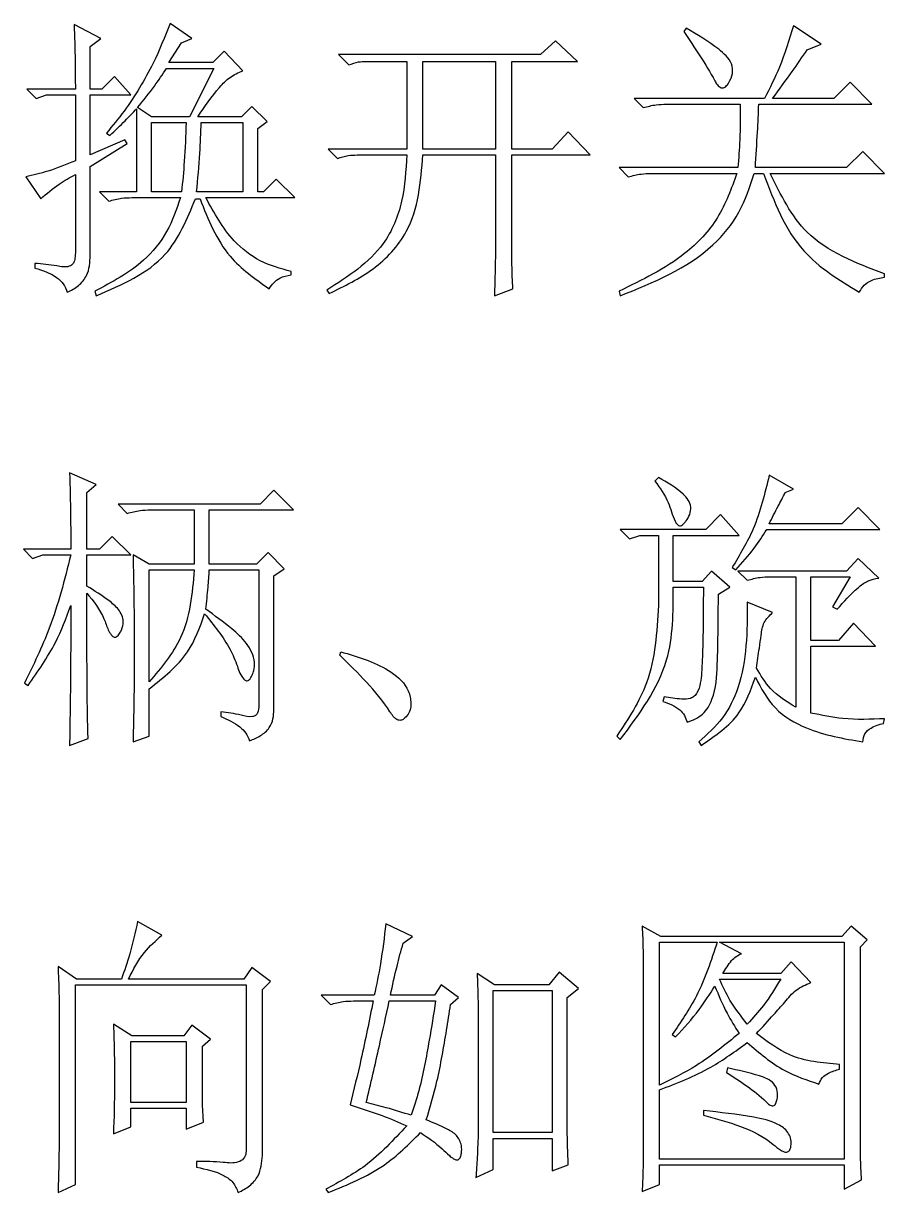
# Model space of a CAD drawing. Extents: x -61205 to 26665, y -81742 to 98141.
# Drawn here: x -37191.33 to -37182.05, y 14438.93 to 14451.54 of the extents above; entities that cross this region are included whole.
import ezdxf

# ---------------------------------------------------------------- set-up
doc = ezdxf.new("R2010")
doc.units = 0
doc.header["$LTSCALE"] = 1000
doc.header["$MEASUREMENT"] = 0
doc.layers.add('01', color=7, linetype='CONTINUOUS')

msp = doc.modelspace()

# ---------------------------------------------------------------- linework, layer by layer
at = {"layer": '01'}
for p, q in [((-37190.499, 14451.374), (-37190.785, 14451.524)), ((-37189.516, 14451.374), (-37189.752, 14451.536)), ((-37184.192, 14451.486), (-37184.217, 14451.449)), ((-37182.736, 14451.312), (-37183.035, 14451.511)), ((-37190.611, 14451.287), (-37190.499, 14451.374)), ((-37190.611, 14450.827), (-37190.611, 14451.287)), ((-37189.765, 14451.113), (-37189.628, 14451.325)), ((-37189.628, 14451.325), (-37189.516, 14451.374)), ((-37185.597, 14451.349), (-37185.759, 14451.2)), ((-37185.361, 14451.126), (-37185.597, 14451.349)), ((-37182.886, 14451.25), (-37182.736, 14451.312)), ((-37189.168, 14451.237), (-37189.292, 14451.113)), ((-37188.969, 14451.026), (-37189.168, 14451.237)), ((-37185.759, 14451.2), (-37187.936, 14451.2)), ((-37187.936, 14451.2), (-37187.824, 14451.088)), ((-37189.79, 14451.051), (-37189.28, 14451.051)), ((-37189.292, 14451.113), (-37189.765, 14451.113)), ((-37189.28, 14451.051), (-37189.541, 14450.528)), ((-37187.638, 14451.126), (-37187.202, 14451.126)), ((-37187.202, 14451.126), (-37187.202, 14450.18)), ((-37187.028, 14451.126), (-37186.244, 14451.126)), ((-37187.028, 14450.18), (-37187.028, 14451.126)), ((-37186.244, 14451.126), (-37186.244, 14450.18)), ((-37186.07, 14450.18), (-37186.07, 14451.126)), ((-37186.07, 14451.126), (-37185.361, 14451.126)), ((-37190.349, 14450.964), (-37190.486, 14450.827)), ((-37190.175, 14450.765), (-37190.349, 14450.964)), ((-37182.425, 14450.902), (-37182.599, 14450.727)), ((-37182.189, 14450.665), (-37182.425, 14450.902)), ((-37190.772, 14450.827), (-37191.295, 14450.827)), ((-37191.295, 14450.827), (-37191.195, 14450.727)), ((-37191.195, 14450.727), (-37191.083, 14450.765)), ((-37191.083, 14450.765), (-37190.772, 14450.765)), ((-37190.772, 14450.765), (-37190.772, 14450.056)), ((-37190.486, 14450.827), (-37190.611, 14450.827)), ((-37190.611, 14450.765), (-37190.175, 14450.765)), ((-37190.611, 14450.118), (-37190.611, 14450.765)), ((-37188.869, 14450.64), (-37188.981, 14450.528)), ((-37188.707, 14450.479), (-37188.869, 14450.64)), ((-37183.346, 14450.727), (-37184.752, 14450.727)), ((-37184.752, 14450.727), (-37184.652, 14450.628)), ((-37184.403, 14450.665), (-37183.607, 14450.665)), ((-37183.408, 14450.665), (-37182.189, 14450.665)), ((-37182.599, 14450.727), (-37183.259, 14450.727)), ((-37190.113, 14450.615), (-37190.113, 14449.72)), ((-37189.951, 14450.528), (-37190.101, 14450.628)), ((-37189.541, 14450.528), (-37189.951, 14450.528)), ((-37188.981, 14450.528), (-37189.454, 14450.528)), ((-37189.951, 14450.466), (-37189.578, 14450.466)), ((-37189.951, 14449.72), (-37189.951, 14450.466)), ((-37189.417, 14450.466), (-37188.969, 14450.466)), ((-37188.969, 14450.466), (-37188.969, 14449.72)), ((-37188.807, 14450.404), (-37188.707, 14450.479)), ((-37188.807, 14449.72), (-37188.807, 14450.404)), ((-37190.238, 14450.28), (-37190.611, 14450.118)), ((-37190.437, 14450.354), (-37190.399, 14450.329)), ((-37190.213, 14450.242), (-37190.238, 14450.28)), ((-37185.461, 14450.367), (-37185.635, 14450.18)), ((-37185.224, 14450.118), (-37185.461, 14450.367)), ((-37190.611, 14449.993), (-37190.213, 14450.242)), ((-37187.202, 14450.18), (-37188.048, 14450.18)), ((-37188.048, 14450.18), (-37187.949, 14450.081)), ((-37186.244, 14450.18), (-37187.028, 14450.18)), ((-37185.635, 14450.18), (-37186.07, 14450.18)), ((-37182.288, 14450.155), (-37182.463, 14449.981)), ((-37182.052, 14449.919), (-37182.288, 14450.155)), ((-37187.737, 14450.118), (-37187.202, 14450.118)), ((-37187.028, 14450.118), (-37186.244, 14450.118)), ((-37186.244, 14450.118), (-37186.244, 14449.235)), ((-37186.07, 14450.118), (-37185.224, 14450.118)), ((-37186.07, 14449.135), (-37186.07, 14450.118)), ((-37191.307, 14449.882), (-37191.146, 14449.645)), ((-37190.772, 14449.906), (-37190.772, 14449.06)), ((-37190.611, 14449.036), (-37190.611, 14449.993)), ((-37183.632, 14449.981), (-37184.913, 14449.981)), ((-37184.913, 14449.981), (-37184.814, 14449.882)), ((-37184.565, 14449.919), (-37183.644, 14449.919)), ((-37183.458, 14449.919), (-37183.358, 14449.919)), ((-37182.463, 14449.981), (-37183.445, 14449.981)), ((-37183.284, 14449.919), (-37182.052, 14449.919)), ((-37188.608, 14449.857), (-37188.745, 14449.72)), ((-37188.409, 14449.658), (-37188.608, 14449.857)), ((-37190.113, 14449.72), (-37190.511, 14449.72)), ((-37190.511, 14449.72), (-37190.412, 14449.62)), ((-37190.163, 14449.658), (-37189.64, 14449.658)), ((-37189.628, 14449.72), (-37189.951, 14449.72)), ((-37189.479, 14449.645), (-37189.429, 14449.645)), ((-37188.969, 14449.72), (-37189.466, 14449.72)), ((-37189.367, 14449.658), (-37188.409, 14449.658)), ((-37188.745, 14449.72), (-37188.807, 14449.72)), ((-37191.208, 14448.949), (-37191.208, 14448.899)), ((-37188.446, 14448.824), (-37188.446, 14448.861)), ((-37182.052, 14448.799), (-37182.052, 14448.837)), ((-37190.561, 14448.65), (-37190.549, 14448.6)), ((-37188.061, 14448.662), (-37188.036, 14448.625)), ((-37186.257, 14448.6), (-37186.058, 14448.675)), ((-37184.913, 14448.65), (-37184.901, 14448.6)), ((-37190.549, 14446.566), (-37190.835, 14446.69)), ((-37184.49, 14446.64), (-37184.528, 14446.603)), ((-37183.035, 14446.516), (-37183.296, 14446.665)), ((-37190.648, 14446.479), (-37190.549, 14446.566)), ((-37190.648, 14445.869), (-37190.648, 14446.479)), ((-37188.633, 14446.504), (-37188.782, 14446.354)), ((-37188.421, 14446.292), (-37188.633, 14446.504)), ((-37183.122, 14446.479), (-37183.035, 14446.516)), ((-37188.782, 14446.354), (-37190.312, 14446.354)), ((-37190.312, 14446.354), (-37190.213, 14446.255)), ((-37189.964, 14446.292), (-37189.491, 14446.292)), ((-37189.491, 14446.292), (-37189.491, 14445.707)), ((-37189.329, 14445.707), (-37189.329, 14446.292)), ((-37189.329, 14446.292), (-37188.421, 14446.292)), ((-37183.819, 14446.242), (-37183.98, 14446.081)), ((-37183.62, 14446.018), (-37183.819, 14446.242)), ((-37182.338, 14446.317), (-37182.512, 14446.143)), ((-37182.102, 14446.081), (-37182.338, 14446.317)), ((-37182.512, 14446.143), (-37183.296, 14446.143)), ((-37190.374, 14446.006), (-37190.511, 14445.869)), ((-37190.175, 14445.807), (-37190.374, 14446.006)), ((-37183.98, 14446.081), (-37184.901, 14446.081)), ((-37184.901, 14446.081), (-37184.801, 14445.981)), ((-37184.801, 14445.981), (-37184.689, 14446.018)), ((-37184.689, 14446.018), (-37184.49, 14446.018)), ((-37184.49, 14446.018), (-37184.49, 14445.26)), ((-37184.329, 14445.521), (-37184.329, 14446.018)), ((-37184.329, 14446.018), (-37183.62, 14446.018)), ((-37183.321, 14446.081), (-37182.102, 14446.081)), ((-37190.822, 14445.869), (-37191.332, 14445.869)), ((-37191.332, 14445.869), (-37191.233, 14445.77)), ((-37190.511, 14445.869), (-37190.648, 14445.869)), ((-37191.233, 14445.77), (-37191.121, 14445.807)), ((-37191.121, 14445.807), (-37190.822, 14445.807)), ((-37190.648, 14445.471), (-37190.648, 14445.807)), ((-37190.648, 14445.807), (-37190.175, 14445.807)), ((-37189.976, 14445.707), (-37190.15, 14445.807)), ((-37188.695, 14445.832), (-37188.819, 14445.707)), ((-37188.521, 14445.658), (-37188.695, 14445.832)), ((-37182.338, 14445.77), (-37182.463, 14445.633)), ((-37182.114, 14445.558), (-37182.338, 14445.77)), ((-37189.491, 14445.707), (-37189.976, 14445.707)), ((-37189.976, 14444.439), (-37189.976, 14445.645)), ((-37189.976, 14445.645), (-37189.491, 14445.645)), ((-37188.819, 14445.707), (-37189.329, 14445.707)), ((-37189.329, 14445.645), (-37188.795, 14445.645)), ((-37188.795, 14445.645), (-37188.795, 14444.19)), ((-37188.633, 14445.583), (-37188.521, 14445.658)), ((-37183.918, 14445.633), (-37184.018, 14445.521)), ((-37183.719, 14445.459), (-37183.918, 14445.633)), ((-37183.694, 14445.67), (-37183.657, 14445.645)), ((-37183.632, 14445.633), (-37183.532, 14445.533)), ((-37182.463, 14445.633), (-37183.632, 14445.633)), ((-37188.633, 14444.14), (-37188.633, 14445.583)), ((-37184.018, 14445.521), (-37184.329, 14445.521)), ((-37183.284, 14445.571), (-37183.01, 14445.571)), ((-37183.01, 14445.571), (-37183.01, 14444.165)), ((-37182.848, 14444.886), (-37182.848, 14445.571)), ((-37182.848, 14445.571), (-37182.425, 14445.571)), ((-37182.425, 14445.571), (-37182.612, 14445.247)), ((-37184.329, 14445.459), (-37184.005, 14445.459)), ((-37183.843, 14445.384), (-37183.719, 14445.459)), ((-37183.259, 14445.185), (-37183.532, 14445.297)), ((-37182.612, 14445.247), (-37182.562, 14445.222)), ((-37182.388, 14445.073), (-37182.55, 14444.886)), ((-37182.152, 14444.824), (-37182.388, 14445.073)), ((-37182.55, 14444.886), (-37182.848, 14444.886)), ((-37187.924, 14444.725), (-37187.911, 14444.762)), ((-37182.848, 14444.103), (-37182.848, 14444.824)), ((-37182.848, 14444.824), (-37182.152, 14444.824)), ((-37191.32, 14444.426), (-37191.282, 14444.401)), ((-37189.976, 14443.854), (-37189.976, 14444.364)), ((-37184.428, 14444.277), (-37184.441, 14444.227)), ((-37189.205, 14444.115), (-37189.205, 14444.065)), ((-37182.065, 14443.991), (-37182.052, 14444.041)), ((-37190.835, 14443.754), (-37190.636, 14443.829)), ((-37190.15, 14443.792), (-37189.976, 14443.854)), ((-37184.938, 14443.854), (-37184.901, 14443.817)), ((-37184.055, 14443.792), (-37184.03, 14443.754)), ((-37189.839, 14441.708), (-37190.101, 14441.857)), ((-37187.14, 14441.695), (-37187.426, 14441.832)), ((-37187.24, 14441.621), (-37187.14, 14441.695)), ((-37184.465, 14441.695), (-37184.664, 14441.807)), ((-37182.512, 14441.695), (-37184.465, 14441.695)), ((-37182.413, 14441.807), (-37182.512, 14441.695)), ((-37182.239, 14441.658), (-37182.413, 14441.807)), ((-37184.478, 14441.633), (-37183.856, 14441.633)), ((-37184.478, 14440.09), (-37184.478, 14441.633)), ((-37183.831, 14441.633), (-37182.487, 14441.633)), ((-37183.595, 14441.509), (-37183.831, 14441.633)), ((-37182.487, 14441.633), (-37182.487, 14439.294)), ((-37182.313, 14441.583), (-37182.239, 14441.658)), ((-37182.313, 14439.518), (-37182.313, 14441.583)), ((-37190.76, 14441.235), (-37190.959, 14441.372)), ((-37188.869, 14441.359), (-37188.956, 14441.235)), ((-37188.67, 14441.21), (-37188.869, 14441.359)), ((-37185.56, 14441.31), (-37185.672, 14441.173)), ((-37185.349, 14441.135), (-37185.56, 14441.31)), ((-37184.652, 14441.334), (-37184.652, 14439.456)), ((-37183.06, 14441.422), (-37183.172, 14441.297)), ((-37182.848, 14441.198), (-37183.06, 14441.422)), ((-37190.275, 14441.235), (-37190.76, 14441.235)), ((-37188.956, 14441.235), (-37190.2, 14441.235)), ((-37188.757, 14441.123), (-37188.67, 14441.21)), ((-37186.257, 14441.173), (-37186.443, 14441.297)), ((-37183.831, 14441.235), (-37183.172, 14441.235)), ((-37183.172, 14441.297), (-37183.794, 14441.297)), ((-37190.772, 14441.173), (-37188.931, 14441.173)), ((-37190.772, 14439.021), (-37190.772, 14441.173)), ((-37188.931, 14441.173), (-37188.931, 14439.431)), ((-37188.757, 14439.332), (-37188.757, 14441.123)), ((-37187.551, 14441.061), (-37188.123, 14441.061)), ((-37188.123, 14441.061), (-37188.023, 14440.961)), ((-37186.904, 14441.061), (-37187.376, 14441.061)), ((-37186.829, 14441.173), (-37186.904, 14441.061)), ((-37186.642, 14441.036), (-37186.829, 14441.173)), ((-37186.269, 14441.111), (-37185.635, 14441.111)), ((-37186.269, 14439.58), (-37186.269, 14441.111)), ((-37185.672, 14441.173), (-37186.257, 14441.173)), ((-37185.635, 14441.111), (-37185.635, 14439.58)), ((-37185.473, 14441.036), (-37185.349, 14441.135)), ((-37187.774, 14440.999), (-37187.563, 14440.999)), ((-37187.389, 14440.999), (-37186.891, 14440.999)), ((-37186.729, 14440.961), (-37186.642, 14441.036)), ((-37185.473, 14439.68), (-37185.473, 14441.036)), ((-37190.947, 14440.849), (-37190.947, 14439.518)), ((-37186.431, 14440.812), (-37186.431, 14439.593)), ((-37190.163, 14440.625), (-37190.362, 14440.75)), ((-37189.516, 14440.737), (-37189.603, 14440.625)), ((-37189.317, 14440.588), (-37189.516, 14440.737)), ((-37190.175, 14440.563), (-37189.578, 14440.563)), ((-37190.175, 14439.904), (-37190.175, 14440.563)), ((-37189.603, 14440.625), (-37190.163, 14440.625)), ((-37189.578, 14440.563), (-37189.578, 14439.904)), ((-37189.404, 14440.513), (-37189.317, 14440.588)), ((-37184.341, 14440.638), (-37184.304, 14440.613)), ((-37189.404, 14439.991), (-37189.404, 14440.513)), ((-37182.537, 14440.265), (-37182.537, 14440.314)), ((-37183.744, 14440.277), (-37183.756, 14440.227)), ((-37184.478, 14439.294), (-37184.478, 14440.041)), ((-37189.578, 14439.904), (-37190.175, 14439.904)), ((-37190.175, 14439.842), (-37189.578, 14439.842)), ((-37190.175, 14439.643), (-37190.175, 14439.842)), ((-37189.578, 14439.842), (-37189.578, 14439.618)), ((-37184.005, 14439.817), (-37184.005, 14439.767)), ((-37189.578, 14439.618), (-37189.392, 14439.692)), ((-37190.362, 14439.568), (-37190.175, 14439.643)), ((-37185.635, 14439.58), (-37186.269, 14439.58)), ((-37186.269, 14439.518), (-37185.635, 14439.518)), ((-37186.269, 14439.182), (-37186.269, 14439.518)), ((-37185.635, 14439.518), (-37185.635, 14439.17)), ((-37182.487, 14439.294), (-37184.478, 14439.294)), ((-37189.466, 14439.269), (-37189.466, 14439.207)), ((-37186.456, 14439.095), (-37186.269, 14439.182)), ((-37185.635, 14439.17), (-37185.461, 14439.232)), ((-37184.478, 14439.021), (-37184.478, 14439.232)), ((-37184.478, 14439.232), (-37182.487, 14439.232)), ((-37182.487, 14439.232), (-37182.487, 14438.971)), ((-37182.487, 14438.971), (-37182.301, 14439.07)), ((-37190.959, 14438.934), (-37190.772, 14439.021)), ((-37188.073, 14438.971), (-37188.048, 14438.934)), ((-37184.664, 14438.946), (-37184.478, 14439.021))]:
    msp.add_line(p, q, dxfattribs=at)
for points, knots in [([(-37190.785, 14451.524), (-37190.781, 14451.394), (-37190.773, 14451.161), (-37190.773, 14450.929), (-37190.772, 14450.827)], [0, 0, 0, 0, 0.5599998, 1, 1, 1, 1]), ([(-37189.752, 14451.536), (-37189.809, 14451.391), (-37189.903, 14451.152), (-37190.078, 14450.84), (-37190.243, 14450.587), (-37190.372, 14450.432), (-37190.437, 14450.354)], [0, 0, 0, 0, 0.339793, 0.559872, 0.779945, 1, 1, 1, 1]), ([(-37184.217, 14451.449), (-37184.099, 14451.274), (-37183.972, 14451.085), (-37183.857, 14450.873), (-37183.823, 14450.84), (-37183.786, 14450.84), (-37183.756, 14450.86), (-37183.72, 14450.911), (-37183.684, 14450.993), (-37183.694, 14451.102), (-37183.758, 14451.19), (-37183.919, 14451.325), (-37184.071, 14451.414), (-37184.192, 14451.486)], [0, 0, 0, 0, 0.373804, 0.405199, 0.436299, 0.451848, 0.467647, 0.498981, 0.561527, 0.623698, 0.686185, 0.748999, 1, 1, 1, 1]), ([(-37183.035, 14451.511), (-37183.08, 14451.36), (-37183.162, 14451.089), (-37183.29, 14450.838), (-37183.346, 14450.727)], [0, 0, 0, 0, 0.560013, 1, 1, 1, 1]), ([(-37183.259, 14450.727), (-37183.188, 14450.824), (-37183.061, 14450.997), (-37182.939, 14451.173), (-37182.886, 14451.25)], [0, 0, 0, 0, 0.55999, 1, 1, 1, 1]), ([(-37190.101, 14450.628), (-37190.039, 14450.704), (-37189.93, 14450.841), (-37189.833, 14450.987), (-37189.79, 14451.051)], [0, 0, 0, 0, 0.559982, 1, 1, 1, 1]), ([(-37189.454, 14450.528), (-37189.379, 14450.637), (-37189.275, 14450.788), (-37189.112, 14450.963), (-37189.016, 14451.005), (-37188.969, 14451.026)], [0, 0, 0, 0, 0.5609171, 0.7812679, 1, 1, 1, 1]), ([(-37187.824, 14451.088), (-37187.79, 14451.101), (-37187.73, 14451.124), (-37187.666, 14451.125), (-37187.638, 14451.126)], [0, 0, 0, 0, 0.559407, 1, 1, 1, 1]), ([(-37184.652, 14450.628), (-37184.606, 14450.64), (-37184.525, 14450.662), (-37184.44, 14450.664), (-37184.403, 14450.665)], [0, 0, 0, 0, 0.55983, 1, 1, 1, 1]), ([(-37183.607, 14450.665), (-37183.608, 14450.537), (-37183.608, 14450.309), (-37183.625, 14450.081), (-37183.632, 14449.981)], [0, 0, 0, 0, 0.560031, 1, 1, 1, 1]), ([(-37183.445, 14449.981), (-37183.437, 14450.109), (-37183.422, 14450.337), (-37183.412, 14450.565), (-37183.408, 14450.665)], [0, 0, 0, 0, 0.5599902, 1, 1, 1, 1]), ([(-37190.399, 14450.329), (-37190.344, 14450.381), (-37190.246, 14450.473), (-37190.154, 14450.572), (-37190.113, 14450.615)], [0, 0, 0, 0, 0.559977, 1, 1, 1, 1]), ([(-37189.578, 14450.466), (-37189.584, 14450.327), (-37189.593, 14450.077), (-37189.617, 14449.829), (-37189.628, 14449.72)], [0, 0, 0, 0, 0.559987, 1, 1, 1, 1]), ([(-37189.466, 14449.72), (-37189.453, 14449.859), (-37189.429, 14450.107), (-37189.42, 14450.356), (-37189.417, 14450.466)], [0, 0, 0, 0, 0.55998, 1, 1, 1, 1]), ([(-37190.772, 14450.056), (-37190.87, 14450.015), (-37191.044, 14449.943), (-37191.227, 14449.9), (-37191.307, 14449.882)], [0, 0, 0, 0, 0.560387, 1, 1, 1, 1]), ([(-37187.202, 14450.118), (-37187.211, 14449.951), (-37187.228, 14449.617), (-37187.463, 14449.044), (-37187.834, 14448.807), (-37188.061, 14448.662)], [0, 0, 0, 0, 0.281037, 0.560413, 1, 1, 1, 1]), ([(-37188.036, 14448.625), (-37187.873, 14448.704), (-37187.549, 14448.861), (-37187.089, 14449.352), (-37187.051, 14449.827), (-37187.028, 14450.118)], [0, 0, 0, 0, 0.281389, 0.560735, 1, 1, 1, 1]), ([(-37187.949, 14450.081), (-37187.91, 14450.093), (-37187.841, 14450.114), (-37187.769, 14450.117), (-37187.737, 14450.118)], [0, 0, 0, 0, 0.559858, 1, 1, 1, 1]), ([(-37191.146, 14449.645), (-37191.081, 14449.701), (-37190.966, 14449.802), (-37190.832, 14449.874), (-37190.772, 14449.906)], [0, 0, 0, 0, 0.558227, 1, 1, 1, 1]), ([(-37183.644, 14449.919), (-37183.704, 14449.755), (-37183.822, 14449.426), (-37184.26, 14448.963), (-37184.666, 14448.769), (-37184.913, 14448.65)], [0, 0, 0, 0, 0.279517, 0.559419, 1, 1, 1, 1]), ([(-37184.901, 14448.6), (-37184.541, 14448.745), (-37184.039, 14448.948), (-37183.597, 14449.488), (-37183.504, 14449.775), (-37183.458, 14449.919)], [0, 0, 0, 0, 0.558717, 0.779375, 1, 1, 1, 1]), ([(-37184.814, 14449.882), (-37184.768, 14449.894), (-37184.686, 14449.916), (-37184.602, 14449.918), (-37184.565, 14449.919)], [0, 0, 0, 0, 0.55983, 1, 1, 1, 1]), ([(-37183.358, 14449.919), (-37183.243, 14449.615), (-37183.036, 14449.072), (-37182.543, 14448.771), (-37182.326, 14448.638)], [0, 0, 0, 0, 0.558197, 1, 1, 1, 1]), ([(-37182.052, 14448.837), (-37182.361, 14448.953), (-37182.914, 14449.162), (-37183.171, 14449.687), (-37183.284, 14449.919)], [0, 0, 0, 0, 0.559049, 1, 1, 1, 1]), ([(-37189.64, 14449.658), (-37189.683, 14449.532), (-37189.768, 14449.281), (-37190.074, 14448.907), (-37190.376, 14448.747), (-37190.561, 14448.65)], [0, 0, 0, 0, 0.280212, 0.560346, 1, 1, 1, 1]), ([(-37190.549, 14448.6), (-37190.27, 14448.72), (-37189.772, 14448.933), (-37189.568, 14449.428), (-37189.479, 14449.645)], [0, 0, 0, 0, 0.560354, 1, 1, 1, 1]), ([(-37190.412, 14449.62), (-37190.366, 14449.633), (-37190.284, 14449.655), (-37190.2, 14449.657), (-37190.163, 14449.658)], [0, 0, 0, 0, 0.55983, 1, 1, 1, 1]), ([(-37189.429, 14449.645), (-37189.341, 14449.423), (-37189.183, 14449.026), (-37188.835, 14448.782), (-37188.683, 14448.675)], [0, 0, 0, 0, 0.559915, 1, 1, 1, 1]), ([(-37188.446, 14448.861), (-37188.561, 14448.893), (-37188.79, 14448.956), (-37189.13, 14449.225), (-37189.277, 14449.493), (-37189.367, 14449.658)], [0, 0, 0, 0, 0.279779, 0.559459, 1, 1, 1, 1]), ([(-37186.244, 14449.235), (-37186.245, 14449.116), (-37186.247, 14448.905), (-37186.254, 14448.693), (-37186.257, 14448.6)], [0, 0, 0, 0, 0.560002, 1, 1, 1, 1]), ([(-37186.058, 14448.675), (-37186.062, 14448.761), (-37186.069, 14448.914), (-37186.07, 14449.068), (-37186.07, 14449.135)], [0, 0, 0, 0, 0.559995, 1, 1, 1, 1]), ([(-37190.772, 14449.06), (-37190.773, 14449.042), (-37190.775, 14449.005), (-37190.787, 14448.947), (-37190.862, 14448.898), (-37191.009, 14448.933), (-37191.13, 14448.943), (-37191.208, 14448.949)], [0, 0, 0, 0, 0.104893, 0.209387, 0.311458, 0.55836, 1, 1, 1, 1]), ([(-37190.86, 14448.638), (-37190.818, 14448.659), (-37190.734, 14448.702), (-37190.623, 14448.837), (-37190.615, 14448.961), (-37190.611, 14449.036)], [0, 0, 0, 0, 0.281149, 0.561412, 1, 1, 1, 1]), ([(-37191.208, 14448.899), (-37191.126, 14448.873), (-37191.011, 14448.838), (-37190.897, 14448.732), (-37190.872, 14448.669), (-37190.86, 14448.638)], [0, 0, 0, 0, 0.559549, 0.779937, 1, 1, 1, 1]), ([(-37188.683, 14448.675), (-37188.668, 14448.698), (-37188.638, 14448.744), (-37188.559, 14448.805), (-37188.489, 14448.817), (-37188.446, 14448.824)], [0, 0, 0, 0, 0.280544, 0.560834, 1, 1, 1, 1]), ([(-37182.326, 14448.638), (-37182.309, 14448.664), (-37182.276, 14448.718), (-37182.181, 14448.781), (-37182.101, 14448.793), (-37182.052, 14448.799)], [0, 0, 0, 0, 0.280335, 0.560397, 1, 1, 1, 1]), ([(-37190.835, 14446.69), (-37190.83, 14446.537), (-37190.823, 14446.263), (-37190.822, 14445.99), (-37190.822, 14445.869)], [0, 0, 0, 0, 0.559997, 1, 1, 1, 1]), ([(-37184.528, 14446.603), (-37184.473, 14446.529), (-37184.377, 14446.396), (-37184.338, 14446.222), (-37184.295, 14446.141), (-37184.273, 14446.123), (-37184.251, 14446.12), (-37184.231, 14446.13), (-37184.211, 14446.148), (-37184.181, 14446.184), (-37184.148, 14446.241), (-37184.134, 14446.324), (-37184.165, 14446.402), (-37184.276, 14446.522), (-37184.395, 14446.588), (-37184.49, 14446.64)], [0, 0, 0, 0, 0.210276, 0.375515, 0.406805, 0.422519, 0.438116, 0.455621, 0.473201, 0.500754, 0.563264, 0.62547, 0.687586, 0.750162, 1, 1, 1, 1]), ([(-37183.296, 14446.665), (-37183.343, 14446.468), (-37183.427, 14446.116), (-37183.613, 14445.807), (-37183.694, 14445.67)], [0, 0, 0, 0, 0.559961, 1, 1, 1, 1]), ([(-37183.296, 14446.143), (-37183.264, 14446.206), (-37183.207, 14446.318), (-37183.148, 14446.43), (-37183.122, 14446.479)], [0, 0, 0, 0, 0.559985, 1, 1, 1, 1]), ([(-37190.213, 14446.255), (-37190.167, 14446.267), (-37190.085, 14446.289), (-37190.001, 14446.291), (-37189.964, 14446.292)], [0, 0, 0, 0, 0.55983, 1, 1, 1, 1]), ([(-37183.657, 14445.645), (-37183.587, 14445.721), (-37183.464, 14445.858), (-37183.365, 14446.012), (-37183.321, 14446.081)], [0, 0, 0, 0, 0.559906, 1, 1, 1, 1]), ([(-37190.822, 14445.807), (-37190.889, 14445.54), (-37191.009, 14445.062), (-37191.225, 14444.621), (-37191.32, 14444.426)], [0, 0, 0, 0, 0.5600013, 1, 1, 1, 1]), ([(-37190.15, 14445.807), (-37190.146, 14445.579), (-37190.138, 14445.202), (-37190.137, 14444.678), (-37190.14, 14444.235), (-37190.147, 14443.94), (-37190.15, 14443.792)], [0, 0, 0, 0, 0.339995, 0.560002, 0.780001, 1, 1, 1, 1]), ([(-37189.491, 14445.645), (-37189.514, 14445.391), (-37189.554, 14444.936), (-37189.847, 14444.591), (-37189.976, 14444.439)], [0, 0, 0, 0, 0.559584, 1, 1, 1, 1]), ([(-37189.367, 14445.222), (-37189.358, 14445.301), (-37189.341, 14445.442), (-37189.333, 14445.583), (-37189.329, 14445.645)], [0, 0, 0, 0, 0.5600031, 1, 1, 1, 1]), ([(-37190.648, 14445.396), (-37190.578, 14445.308), (-37190.481, 14445.186), (-37190.428, 14445.018), (-37190.394, 14444.953), (-37190.368, 14444.925), (-37190.348, 14444.919), (-37190.328, 14444.923), (-37190.31, 14444.938), (-37190.292, 14444.964), (-37190.266, 14445.012), (-37190.242, 14445.105), (-37190.302, 14445.226), (-37190.447, 14445.346), (-37190.568, 14445.421), (-37190.648, 14445.471)], [0, 0, 0, 0, 0.249645, 0.343818, 0.390786, 0.414291, 0.426133, 0.437866, 0.457648, 0.477424, 0.508515, 0.578698, 0.682556, 0.788345, 1, 1, 1, 1]), ([(-37183.532, 14445.533), (-37183.487, 14445.546), (-37183.405, 14445.568), (-37183.321, 14445.57), (-37183.284, 14445.571)], [0, 0, 0, 0, 0.55983, 1, 1, 1, 1]), ([(-37182.562, 14445.222), (-37182.491, 14445.302), (-37182.393, 14445.413), (-37182.239, 14445.534), (-37182.156, 14445.55), (-37182.114, 14445.558)], [0, 0, 0, 0, 0.5609275, 0.7811286, 1, 1, 1, 1]), ([(-37190.636, 14443.829), (-37190.639, 14444.007), (-37190.646, 14444.299), (-37190.647, 14444.707), (-37190.648, 14445.052), (-37190.648, 14445.282), (-37190.648, 14445.396)], [0, 0, 0, 0, 0.339993, 0.559997, 0.779999, 1, 1, 1, 1]), ([(-37184.901, 14443.817), (-37184.696, 14444.09), (-37184.33, 14444.581), (-37184.329, 14445.19), (-37184.329, 14445.459)], [0, 0, 0, 0, 0.5576662, 1, 1, 1, 1]), ([(-37184.005, 14445.459), (-37184.006, 14445.244), (-37184.007, 14444.936), (-37184.02, 14444.559), (-37184.04, 14444.37), (-37184.1, 14444.281), (-37184.159, 14444.25), (-37184.272, 14444.251), (-37184.366, 14444.266), (-37184.428, 14444.277)], [0, 0, 0, 0, 0.420664, 0.605747, 0.750228, 0.781465, 0.812537, 0.875049, 1, 1, 1, 1]), ([(-37184.179, 14444.003), (-37184.119, 14444.027), (-37183.999, 14444.074), (-37183.871, 14444.308), (-37183.846, 14444.753), (-37183.845, 14445.131), (-37183.843, 14445.384)], [0, 0, 0, 0, 0.124689, 0.248753, 0.498487, 1, 1, 1, 1]), ([(-37191.282, 14444.401), (-37191.176, 14444.551), (-37190.986, 14444.818), (-37190.872, 14445.125), (-37190.822, 14445.26)], [0, 0, 0, 0, 0.5599, 1, 1, 1, 1]), ([(-37190.822, 14445.26), (-37190.822, 14444.979), (-37190.823, 14444.477), (-37190.831, 14443.975), (-37190.835, 14443.754)], [0, 0, 0, 0, 0.559998, 1, 1, 1, 1]), ([(-37189.379, 14445.173), (-37189.279, 14445.049), (-37189.136, 14444.874), (-37189.029, 14444.623), (-37188.991, 14444.499), (-37188.944, 14444.456), (-37188.928, 14444.449), (-37188.911, 14444.452), (-37188.887, 14444.47), (-37188.867, 14444.509), (-37188.844, 14444.572), (-37188.836, 14444.695), (-37188.919, 14444.864), (-37189.117, 14445.041), (-37189.272, 14445.153), (-37189.367, 14445.222)], [0, 0, 0, 0, 0.250259, 0.355479, 0.437753, 0.44669, 0.455469, 0.464324, 0.473158, 0.502692, 0.5323, 0.578694, 0.695495, 0.813849, 1, 1, 1, 1]), ([(-37184.49, 14445.26), (-37184.506, 14444.974), (-37184.534, 14444.464), (-37184.815, 14444.04), (-37184.938, 14443.854)], [0, 0, 0, 0, 0.560261, 1, 1, 1, 1]), ([(-37183.532, 14445.297), (-37183.533, 14444.983), (-37183.534, 14444.545), (-37183.781, 14444.036), (-37183.964, 14443.873), (-37184.055, 14443.792)], [0, 0, 0, 0, 0.560269, 0.779897, 1, 1, 1, 1]), ([(-37189.976, 14444.364), (-37189.822, 14444.485), (-37189.547, 14444.701), (-37189.431, 14445.028), (-37189.379, 14445.173)], [0, 0, 0, 0, 0.559459, 1, 1, 1, 1]), ([(-37183.433, 14444.588), (-37183.423, 14444.66), (-37183.405, 14444.778), (-37183.383, 14444.941), (-37183.362, 14445.085), (-37183.293, 14445.152), (-37183.259, 14445.185)], [0, 0, 0, 0, 0.340862, 0.561421, 0.781087, 1, 1, 1, 1]), ([(-37187.911, 14444.762), (-37187.735, 14444.711), (-37187.47, 14444.635), (-37187.205, 14444.421), (-37187.151, 14444.243), (-37187.159, 14444.121), (-37187.212, 14444.058), (-37187.247, 14444.028), (-37187.285, 14444.02), (-37187.319, 14444.039), (-37187.353, 14444.071), (-37187.516, 14444.331), (-37187.727, 14444.535), (-37187.924, 14444.725)], [0, 0, 0, 0, 0.251427, 0.376681, 0.439728, 0.501943, 0.533459, 0.549295, 0.564967, 0.582593, 0.600313, 0.628129, 1, 1, 1, 1]), ([(-37183.01, 14444.165), (-37183.108, 14444.226), (-37183.283, 14444.334), (-37183.387, 14444.51), (-37183.433, 14444.588)], [0, 0, 0, 0, 0.560308, 1, 1, 1, 1]), ([(-37184.03, 14443.754), (-37183.877, 14443.858), (-37183.603, 14444.043), (-37183.494, 14444.352), (-37183.445, 14444.488)], [0, 0, 0, 0, 0.5593, 1, 1, 1, 1]), ([(-37183.445, 14444.488), (-37183.383, 14444.37), (-37183.257, 14444.132), (-37182.831, 14443.885), (-37182.494, 14443.827), (-37182.288, 14443.792)], [0, 0, 0, 0, 0.279059, 0.559155, 1, 1, 1, 1]), ([(-37184.441, 14444.227), (-37184.376, 14444.204), (-37184.286, 14444.172), (-37184.204, 14444.079), (-37184.188, 14444.029), (-37184.179, 14444.003)], [0, 0, 0, 0, 0.558761, 0.7794, 1, 1, 1, 1]), ([(-37188.795, 14444.19), (-37188.796, 14444.16), (-37188.797, 14444.118), (-37188.829, 14444.073), (-37188.894, 14444.055), (-37189.019, 14444.092), (-37189.132, 14444.106), (-37189.205, 14444.115)], [0, 0, 0, 0, 0.174699, 0.243432, 0.312163, 0.55888, 1, 1, 1, 1]), ([(-37188.894, 14443.804), (-37188.854, 14443.82), (-37188.775, 14443.853), (-37188.68, 14443.933), (-37188.637, 14444.038), (-37188.634, 14444.106), (-37188.633, 14444.14)], [0, 0, 0, 0, 0.280279, 0.559879, 0.779615, 1, 1, 1, 1]), ([(-37182.052, 14444.041), (-37182.202, 14444.035), (-37182.47, 14444.024), (-37182.733, 14444.079), (-37182.848, 14444.103)], [0, 0, 0, 0, 0.5603, 1, 1, 1, 1]), ([(-37189.205, 14444.065), (-37189.133, 14444.034), (-37189.033, 14443.989), (-37188.931, 14443.889), (-37188.906, 14443.833), (-37188.894, 14443.804)], [0, 0, 0, 0, 0.559689, 0.780078, 1, 1, 1, 1]), ([(-37182.288, 14443.792), (-37182.284, 14443.823), (-37182.275, 14443.884), (-37182.186, 14443.958), (-37182.111, 14443.978), (-37182.065, 14443.991)], [0, 0, 0, 0, 0.278848, 0.558809, 1, 1, 1, 1]), ([(-37190.101, 14441.857), (-37190.127, 14441.739), (-37190.174, 14441.529), (-37190.244, 14441.325), (-37190.275, 14441.235)], [0, 0, 0, 0, 0.559777, 1, 1, 1, 1]), ([(-37187.426, 14441.832), (-37187.444, 14441.687), (-37187.475, 14441.428), (-37187.527, 14441.173), (-37187.551, 14441.061)], [0, 0, 0, 0, 0.5599323, 1, 1, 1, 1]), ([(-37190.2, 14441.235), (-37190.149, 14441.336), (-37190.057, 14441.516), (-37189.906, 14441.649), (-37189.839, 14441.708)], [0, 0, 0, 0, 0.561623, 1, 1, 1, 1]), ([(-37184.664, 14441.807), (-37184.661, 14441.719), (-37184.654, 14441.561), (-37184.653, 14441.404), (-37184.652, 14441.334)], [0, 0, 0, 0, 0.559999, 1, 1, 1, 1]), ([(-37187.376, 14441.061), (-37187.354, 14441.166), (-37187.315, 14441.354), (-37187.263, 14441.539), (-37187.24, 14441.621)], [0, 0, 0, 0, 0.560035, 1, 1, 1, 1]), ([(-37183.856, 14441.633), (-37183.921, 14441.435), (-37184.037, 14441.08), (-37184.248, 14440.773), (-37184.341, 14440.638)], [0, 0, 0, 0, 0.55906, 1, 1, 1, 1]), ([(-37183.794, 14441.297), (-37183.765, 14441.345), (-37183.726, 14441.411), (-37183.655, 14441.482), (-37183.615, 14441.5), (-37183.595, 14441.509)], [0, 0, 0, 0, 0.560329, 0.780617, 1, 1, 1, 1]), ([(-37190.959, 14441.372), (-37190.955, 14441.274), (-37190.948, 14441.1), (-37190.947, 14440.926), (-37190.947, 14440.849)], [0, 0, 0, 0, 0.560004, 1, 1, 1, 1]), ([(-37186.443, 14441.297), (-37186.44, 14441.207), (-37186.433, 14441.045), (-37186.431, 14440.883), (-37186.431, 14440.812)], [0, 0, 0, 0, 0.559998, 1, 1, 1, 1]), ([(-37183.532, 14440.75), (-37183.599, 14440.834), (-37183.718, 14440.984), (-37183.796, 14441.158), (-37183.831, 14441.235)], [0, 0, 0, 0, 0.559353, 1, 1, 1, 1]), ([(-37183.172, 14441.235), (-37183.231, 14441.138), (-37183.336, 14440.965), (-37183.472, 14440.816), (-37183.532, 14440.75)], [0, 0, 0, 0, 0.560053, 1, 1, 1, 1]), ([(-37183.433, 14440.65), (-37183.37, 14440.717), (-37183.267, 14440.828), (-37183.128, 14440.985), (-37183.014, 14441.127), (-37182.903, 14441.174), (-37182.848, 14441.198)], [0, 0, 0, 0, 0.3405395, 0.5608803, 0.7809024, 1, 1, 1, 1]), ([(-37184.304, 14440.613), (-37184.216, 14440.708), (-37184.059, 14440.878), (-37183.935, 14441.074), (-37183.881, 14441.16)], [0, 0, 0, 0, 0.559911, 1, 1, 1, 1]), ([(-37183.881, 14441.16), (-37183.84, 14441.061), (-37183.769, 14440.883), (-37183.665, 14440.721), (-37183.62, 14440.65)], [0, 0, 0, 0, 0.559857, 1, 1, 1, 1]), ([(-37188.023, 14440.961), (-37187.978, 14440.974), (-37187.896, 14440.996), (-37187.812, 14440.998), (-37187.774, 14440.999)], [0, 0, 0, 0, 0.559815, 1, 1, 1, 1]), ([(-37187.563, 14440.999), (-37187.605, 14440.789), (-37187.68, 14440.414), (-37187.772, 14440.042), (-37187.812, 14439.879)], [0, 0, 0, 0, 0.5600171, 1, 1, 1, 1]), ([(-37187.638, 14439.904), (-37187.59, 14440.108), (-37187.505, 14440.472), (-37187.424, 14440.838), (-37187.389, 14440.999)], [0, 0, 0, 0, 0.5600056, 1, 1, 1, 1]), ([(-37186.891, 14440.999), (-37186.913, 14440.857), (-37186.949, 14440.625), (-37187.009, 14440.302), (-37187.066, 14440.031), (-37187.124, 14439.855), (-37187.152, 14439.767)], [0, 0, 0, 0, 0.34005, 0.560097, 0.780109, 1, 1, 1, 1]), ([(-37186.991, 14439.717), (-37186.95, 14439.856), (-37186.882, 14440.083), (-37186.819, 14440.408), (-37186.771, 14440.684), (-37186.743, 14440.869), (-37186.729, 14440.961)], [0, 0, 0, 0, 0.339874, 0.559916, 0.779948, 1, 1, 1, 1]), ([(-37190.362, 14440.75), (-37190.355, 14440.529), (-37190.344, 14440.135), (-37190.356, 14439.741), (-37190.362, 14439.568)], [0, 0, 0, 0, 0.559968, 1, 1, 1, 1]), ([(-37183.62, 14440.65), (-37183.768, 14440.528), (-37184.034, 14440.31), (-37184.342, 14440.158), (-37184.478, 14440.09)], [0, 0, 0, 0, 0.55963, 1, 1, 1, 1]), ([(-37184.478, 14440.041), (-37184.289, 14440.114), (-37183.952, 14440.244), (-37183.661, 14440.457), (-37183.532, 14440.551)], [0, 0, 0, 0, 0.559871, 1, 1, 1, 1]), ([(-37183.532, 14440.551), (-37183.404, 14440.44), (-37183.174, 14440.241), (-37182.887, 14440.145), (-37182.761, 14440.103)], [0, 0, 0, 0, 0.559636, 1, 1, 1, 1]), ([(-37182.537, 14440.314), (-37182.723, 14440.331), (-37183.055, 14440.361), (-37183.317, 14440.562), (-37183.433, 14440.65)], [0, 0, 0, 0, 0.5605655, 1, 1, 1, 1]), ([(-37183.756, 14440.227), (-37183.607, 14440.132), (-37183.443, 14440.029), (-37183.302, 14439.884), (-37183.275, 14439.871), (-37183.255, 14439.867), (-37183.234, 14439.878), (-37183.219, 14439.904), (-37183.206, 14439.954), (-37183.2, 14440.029), (-37183.255, 14440.141), (-37183.461, 14440.215), (-37183.631, 14440.252), (-37183.744, 14440.277)], [0, 0, 0, 0, 0.3751763, 0.410267, 0.4240826, 0.43788, 0.4534274, 0.4691385, 0.5004401, 0.562907, 0.6249528, 0.7491917, 1, 1, 1, 1]), ([(-37182.761, 14440.103), (-37182.75, 14440.128), (-37182.729, 14440.178), (-37182.644, 14440.233), (-37182.578, 14440.253), (-37182.537, 14440.265)], [0, 0, 0, 0, 0.278211, 0.558661, 1, 1, 1, 1]), ([(-37189.392, 14439.692), (-37189.395, 14439.748), (-37189.401, 14439.847), (-37189.403, 14439.947), (-37189.404, 14439.991)], [0, 0, 0, 0, 0.5600058, 1, 1, 1, 1]), ([(-37187.812, 14439.879), (-37187.696, 14439.843), (-37187.489, 14439.778), (-37187.29, 14439.693), (-37187.202, 14439.655)], [0, 0, 0, 0, 0.559903, 1, 1, 1, 1]), ([(-37187.152, 14439.767), (-37187.242, 14439.795), (-37187.403, 14439.845), (-37187.566, 14439.886), (-37187.638, 14439.904)], [0, 0, 0, 0, 0.560062, 1, 1, 1, 1]), ([(-37184.005, 14439.767), (-37183.733, 14439.696), (-37183.428, 14439.615), (-37183.187, 14439.397), (-37183.132, 14439.37), (-37183.101, 14439.37), (-37183.086, 14439.379), (-37183.072, 14439.394), (-37183.063, 14439.42), (-37183.057, 14439.465), (-37183.061, 14439.523), (-37183.103, 14439.606), (-37183.238, 14439.701), (-37183.553, 14439.77), (-37183.824, 14439.798), (-37184.005, 14439.817)], [0, 0, 0, 0, 0.374314, 0.421301, 0.44476, 0.456486, 0.462353, 0.468285, 0.483927, 0.499611, 0.530854, 0.562064, 0.62427, 0.749301, 1, 1, 1, 1]), ([(-37187.053, 14439.58), (-37186.972, 14439.526), (-37186.861, 14439.452), (-37186.757, 14439.343), (-37186.707, 14439.303), (-37186.675, 14439.286), (-37186.648, 14439.284), (-37186.63, 14439.301), (-37186.618, 14439.325), (-37186.608, 14439.372), (-37186.608, 14439.454), (-37186.658, 14439.558), (-37186.802, 14439.641), (-37186.915, 14439.687), (-37186.991, 14439.717)], [0, 0, 0, 0, 0.250408, 0.344415, 0.391384, 0.414783, 0.438032, 0.455654, 0.473212, 0.508508, 0.578763, 0.683149, 0.788656, 1, 1, 1, 1]), ([(-37185.461, 14439.232), (-37185.464, 14439.316), (-37185.47, 14439.465), (-37185.472, 14439.614), (-37185.473, 14439.68)], [0, 0, 0, 0, 0.560007, 1, 1, 1, 1]), ([(-37187.202, 14439.655), (-37187.344, 14439.501), (-37187.597, 14439.225), (-37187.927, 14439.049), (-37188.073, 14438.971)], [0, 0, 0, 0, 0.558601, 1, 1, 1, 1]), ([(-37188.048, 14438.934), (-37187.838, 14439.019), (-37187.464, 14439.171), (-37187.178, 14439.455), (-37187.053, 14439.58)], [0, 0, 0, 0, 0.560695, 1, 1, 1, 1]), ([(-37186.431, 14439.593), (-37186.434, 14439.5), (-37186.44, 14439.334), (-37186.451, 14439.168), (-37186.456, 14439.095)], [0, 0, 0, 0, 0.559965, 1, 1, 1, 1]), ([(-37190.947, 14439.518), (-37190.948, 14439.409), (-37190.95, 14439.214), (-37190.956, 14439.019), (-37190.959, 14438.934)], [0, 0, 0, 0, 0.560006, 1, 1, 1, 1]), ([(-37188.931, 14439.431), (-37188.931, 14439.408), (-37188.929, 14439.363), (-37188.953, 14439.295), (-37189.045, 14439.243), (-37189.222, 14439.267), (-37189.371, 14439.269), (-37189.466, 14439.269)], [0, 0, 0, 0, 0.10475, 0.20873, 0.312051, 0.558523, 1, 1, 1, 1]), ([(-37184.652, 14439.456), (-37184.653, 14439.361), (-37184.654, 14439.191), (-37184.661, 14439.021), (-37184.664, 14438.946)], [0, 0, 0, 0, 0.559974, 1, 1, 1, 1]), ([(-37182.301, 14439.07), (-37182.305, 14439.154), (-37182.312, 14439.303), (-37182.313, 14439.452), (-37182.313, 14439.518)], [0, 0, 0, 0, 0.559978, 1, 1, 1, 1]), ([(-37189.018, 14438.934), (-37188.976, 14438.956), (-37188.892, 14439), (-37188.774, 14439.131), (-37188.764, 14439.256), (-37188.757, 14439.332)], [0, 0, 0, 0, 0.281507, 0.562214, 1, 1, 1, 1]), ([(-37189.466, 14439.207), (-37189.364, 14439.187), (-37189.222, 14439.158), (-37189.065, 14439.048), (-37189.034, 14438.972), (-37189.018, 14438.934)], [0, 0, 0, 0, 0.56033, 0.780599, 1, 1, 1, 1])]:
    msp.add_open_spline(points, degree=3, knots=knots, dxfattribs=at)

doc.saveas('drawing.dxf')
